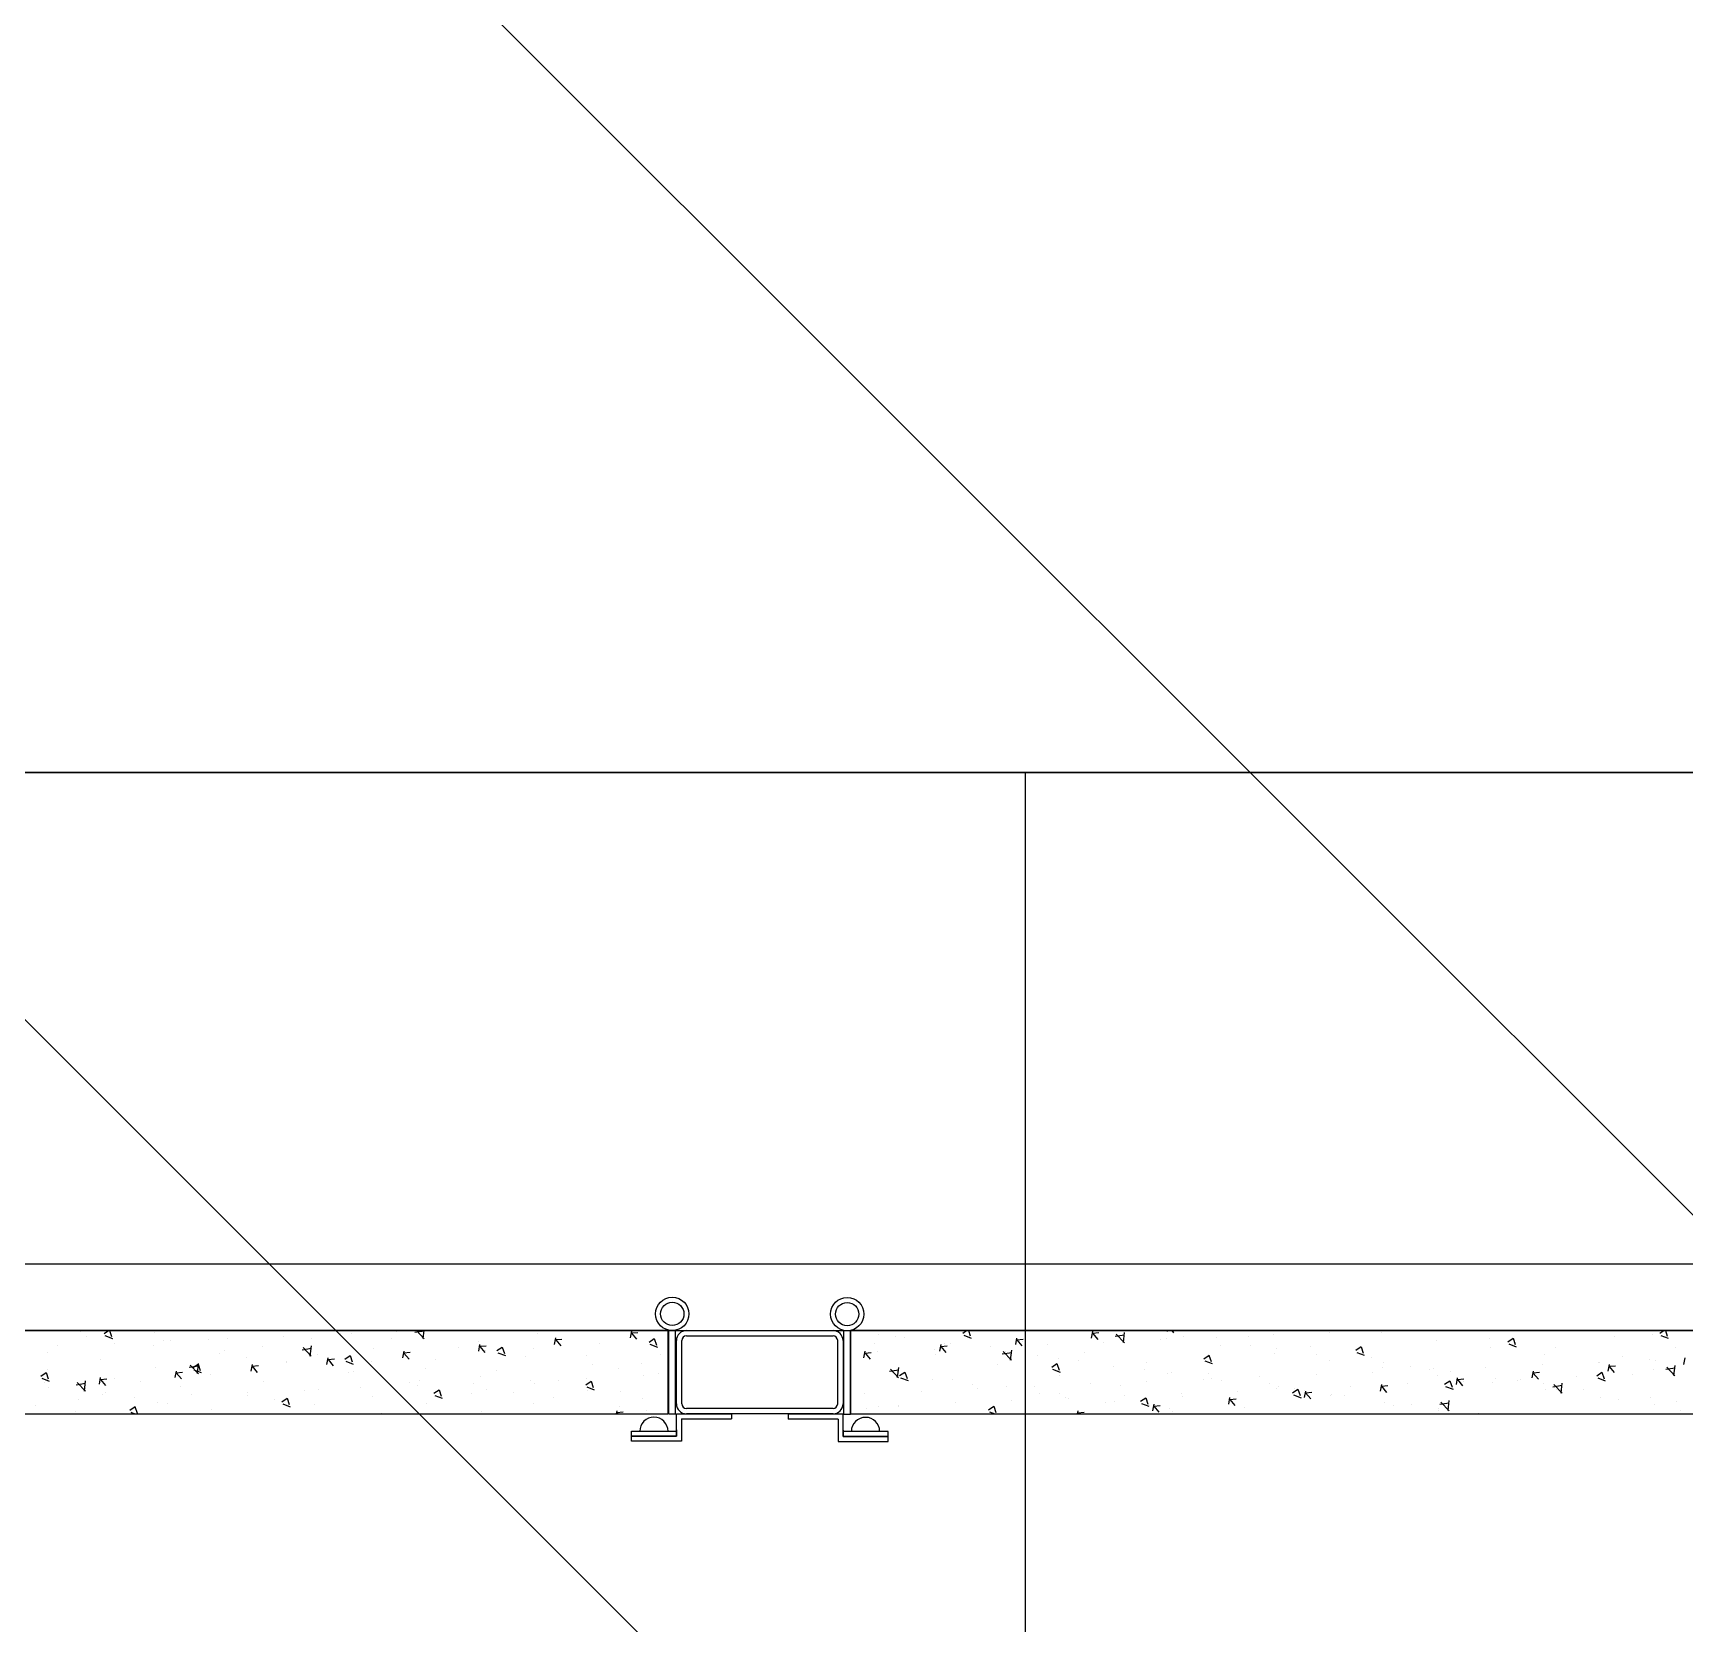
# Model space of a CAD drawing. Extents: x 758840 to 1108724, y -102573 to 143521.
# Drawn here: x 855407 to 856399, y 67716 to 68672 of the extents above; entities that cross this region are included whole.
import ezdxf
from ezdxf.xclip import XClip

# ---------------------------------------------------------------- set-up
doc = ezdxf.new("R2010")
doc.units = 0
doc.header["$LTSCALE"] = 1000
doc.header["$MEASUREMENT"] = 0
for name, color, linetype in [('02电气-设备', 255, 'Continuous'), ('02电气-设备基础', 252, 'Continuous'), ('电缆沟', 2, 'Continuous'), ('钢盖板', 6, 'Continuous')]:
    doc.layers.add(name, color=color, linetype=linetype)

# ---------------------------------------------------------------- blocks, each defined once
blk = doc.blocks.new('BD4-PAL0101-HVPM02')
at = {"layer": '02电气-设备'}
for p, q in [((8381447.41, -4146404.37), (8394807.41, -4146404.37)), ((8387079.91, -4146404.37), (8385836.91, -4146404.37)), ((8386726.96, -4146404.93), (8386726.96, -4146404.93)), ((8386730.81, -4146407.87), (8386730.81, -4146407.87)), ((8386741.33, -4146406.13), (8386743.93, -4146404.37)), ((8386741.91, -4146407.41), (8386746.35, -4146409.11)), ((8386744.6, -4146404.37), (8386745.76, -4146407.85)), ((8386771.69, -4146405.27), (8386771.69, -4146405.27)), ((8386849.17, -4146407.73), (8386849.17, -4146407.73)), ((8386883.06, -4146406.29), (8386883.06, -4146406.29)), ((8386890.1, -4146405.99), (8386890.1, -4146405.99)), ((8386916.96, -4146404.86), (8386916.96, -4146404.86)), ((8386927.97, -4146405.39), (8386933.62, -4146404.52)), ((8386928.84, -4146404.37), (8386933.53, -4146409.26)), ((8386933.26, -4146404.37), (8386932.7, -4146409.16)), ((8386933.26, -4146405.96), (8386933.26, -4146405.96)), ((8387001.43, -4146405.87), (8387001.43, -4146405.87)), ((8387012.34, -4146408.74), (8387011.61, -4146412.72)), ((8387057.89, -4146404.76), (8387057.16, -4146408.74)), ((8387057.54, -4146405.19), (8387057.54, -4146405.19)), ((8387057.97, -4146405.81), (8387061.77, -4146405.48)), ((8387057.98, -4146405.9), (8387061.04, -4146409.54)), ((8387079.91, -4146454.37), (8387079.91, -4146404.37)), ((8387080.41, -4146454.37), (8387080.41, -4146404.17)), ((8387084.41, -4146454.37), (8387084.41, -4146404.17)), ((8387090.91, -4146404.38), (8387178.91, -4146404.38)), ((8387090.91, -4146407.58), (8387178.91, -4146407.58)), ((8387185.41, -4146454.48), (8387185.41, -4146404.28)), ((8387189.41, -4146454.48), (8387189.41, -4146404.28)), ((8388431.91, -4146404.38), (8387189.41, -4146404.38)), ((8387189.41, -4146404.38), (8387189.41, -4146454.38)), ((8387205.99, -4146406.64), (8387205.99, -4146406.64)), ((8387216.67, -4146407.67), (8387216.67, -4146407.67)), ((8387221.88, -4146408.73), (8387221.88, -4146408.73)), ((8387255.86, -4146404.58), (8387255.86, -4146404.58)), ((8387256.81, -4146405.86), (8387259, -4146404.38)), ((8387257.39, -4146407.14), (8387261.83, -4146408.84)), ((8387260.17, -4146404.38), (8387261.24, -4146407.58)), ((8387334.66, -4146404.87), (8387333.92, -4146408.85)), ((8387334.74, -4146405.92), (8387338.53, -4146405.59)), ((8387334.74, -4146406.01), (8387337.8, -4146409.66)), ((8387346.53, -4146404.59), (8387346.53, -4146404.59)), ((8387348.28, -4146407.81), (8387353.93, -4146406.94)), ((8387348.89, -4146406.52), (8387353.84, -4146411.68)), ((8387353.72, -4146405.55), (8387353.01, -4146411.58)), ((8387365.28, -4146404.76), (8387365.28, -4146404.76)), ((8387379.56, -4146404.38), (8387379.47, -4146404.87)), ((8387382.26, -4146404.38), (8387383.35, -4146405.67)), ((8387389.33, -4146407.93), (8387389.33, -4146407.93)), ((8387409.14, -4146408.4), (8387409.14, -4146408.4)), ((8387428.25, -4146407.79), (8387428.25, -4146407.79)), ((8387443.03, -4146406.96), (8387443.03, -4146406.96)), ((8387476.93, -4146405.53), (8387476.93, -4146405.53)), ((8387508.1, -4146405.28), (8387508.1, -4146405.28)), ((8387647.82, -4146408.04), (8387647.82, -4146408.04)), ((8387670.57, -4146406.67), (8387670.57, -4146406.67)), ((8387675.19, -4146406), (8387677.59, -4146404.38)), ((8387675.77, -4146407.28), (8387680.22, -4146408.98)), ((8387678.51, -4146404.38), (8387679.63, -4146407.72)), ((8386707.41, -4146417.58), (8386707.41, -4146417.58)), ((8386713.57, -4146413.46), (8386713.57, -4146413.46)), ((8386746.7, -4146409.96), (8386746.7, -4146409.96)), ((8386747.47, -4146412.02), (8386747.47, -4146412.02)), ((8386770.75, -4146413.13), (8386770.75, -4146413.13)), ((8386776.8, -4146410.26), (8386776.8, -4146410.26)), ((8386781.37, -4146410.59), (8386781.37, -4146410.59)), ((8386804.3, -4146409.74), (8386804.3, -4146409.74)), ((8386810.86, -4146418.41), (8386810.86, -4146418.41)), ((8386813.83, -4146416.61), (8386813.83, -4146416.61)), ((8386815.27, -4146409.16), (8386815.27, -4146409.16)), ((8386836.37, -4146413.8), (8386836.37, -4146413.8)), ((8386860.2, -4146415.9), (8386865.85, -4146415.03)), ((8386860.81, -4146414.61), (8386865.76, -4146419.77)), ((8386865.63, -4146413.64), (8386864.93, -4146419.67)), ((8386866.08, -4146409.03), (8386866.08, -4146409.03)), ((8386869.35, -4146418.56), (8386869.35, -4146418.56)), ((8386903.11, -4146415.38), (8386903.11, -4146415.38)), ((8386914.15, -4146409.16), (8386914.15, -4146409.16)), ((8386921.25, -4146416.71), (8386920.52, -4146420.69)), ((8386921.33, -4146417.76), (8386925.13, -4146417.43)), ((8386921.34, -4146417.85), (8386924.4, -4146421.5)), ((8386954.25, -4146414.44), (8386954.25, -4146414.44)), ((8386966.8, -4146412.73), (8386966.06, -4146416.71)), ((8386966.24, -4146410.72), (8386966.24, -4146410.72)), ((8386966.88, -4146413.78), (8386970.67, -4146413.45)), ((8386966.89, -4146413.87), (8386969.95, -4146417.51)), ((8386970.15, -4146416.53), (8386970.15, -4146416.53)), ((8386977.2, -4146416.44), (8386980.36, -4146414.31)), ((8386977.78, -4146417.72), (8386982.22, -4146419.42)), ((8386980.35, -4146414.32), (8386981.63, -4146418.16)), ((8386998.84, -4146415.19), (8386998.84, -4146415.19)), ((8387012.43, -4146409.79), (8387016.22, -4146409.46)), ((8387012.43, -4146409.88), (8387015.49, -4146413.53)), ((8387038.46, -4146412.23), (8387038.46, -4146412.23)), ((8387068.45, -4146411.35), (8387071.61, -4146409.22)), ((8387069.03, -4146412.63), (8387073.48, -4146414.34)), ((8387071.6, -4146409.23), (8387072.89, -4146413.07)), ((8387075.49, -4146418.59), (8387075.49, -4146418.59)), ((8387084.91, -4146448.38), (8387084.91, -4146410.38)), ((8387088.11, -4146448.38), (8387088.11, -4146410.38)), ((8387181.71, -4146448.38), (8387181.71, -4146410.38)), ((8387184.91, -4146410.38), (8387184.91, -4146448.38)), ((8387198.02, -4146416.83), (8387197.29, -4146420.81)), ((8387198.1, -4146417.88), (8387201.89, -4146417.54)), ((8387198.1, -4146417.96), (8387201.17, -4146421.61)), ((8387203.62, -4146412.17), (8387203.62, -4146412.17)), ((8387205.75, -4146416.99), (8387205.75, -4146416.99)), ((8387239.65, -4146415.56), (8387239.65, -4146415.56)), ((8387240.65, -4146418.52), (8387240.65, -4146418.52)), ((8387243.57, -4146412.84), (8387242.83, -4146416.82)), ((8387243.64, -4146413.89), (8387247.44, -4146413.56)), ((8387243.65, -4146413.98), (8387246.71, -4146417.63)), ((8387245.93, -4146411.9), (8387245.93, -4146411.9)), ((8387249.65, -4146412.43), (8387249.65, -4146412.43)), ((8387273.55, -4146414.13), (8387273.55, -4146414.13)), ((8387280.51, -4146418.32), (8387286.16, -4146417.45)), ((8387281.12, -4146417.03), (8387286.07, -4146422.19)), ((8387282.25, -4146416.9), (8387282.25, -4146416.9)), ((8387285.95, -4146416.06), (8387285.24, -4146422.09)), ((8387286.04, -4146417.18), (8387286.04, -4146417.18)), ((8387289.11, -4146408.86), (8387288.38, -4146412.84)), ((8387289.19, -4146409.91), (8387292.98, -4146409.57)), ((8387289.2, -4146409.99), (8387292.26, -4146413.64)), ((8387292.9, -4146410.94), (8387292.9, -4146410.94)), ((8387307.44, -4146412.69), (8387307.44, -4146412.69)), ((8387329.93, -4146417.29), (8387329.93, -4146417.29)), ((8387341.34, -4146411.26), (8387341.34, -4146411.26)), ((8387375.24, -4146409.83), (8387375.24, -4146409.83)), ((8387379.14, -4146409.06), (8387379.14, -4146409.06)), ((8387411.21, -4146413.13), (8387411.21, -4146413.13)), ((8387429.43, -4146413.21), (8387429.43, -4146413.21)), ((8387444.19, -4146417.89), (8387444.19, -4146417.89)), ((8387445.33, -4146415.3), (8387445.33, -4146415.3)), ((8387465.28, -4146414.14), (8387465.28, -4146414.14)), ((8387469.38, -4146418.47), (8387469.38, -4146418.47)), ((8387492.68, -4146416.17), (8387495.84, -4146414.04)), ((8387493.26, -4146417.45), (8387497.7, -4146419.15)), ((8387495.83, -4146414.05), (8387497.11, -4146417.89)), ((8387541.08, -4146410.05), (8387541.08, -4146410.05)), ((8387572.82, -4146409.24), (8387572.82, -4146409.24)), ((8387573.68, -4146414.52), (8387573.68, -4146414.52)), ((8387583.93, -4146411.08), (8387587.09, -4146408.95)), ((8387584.51, -4146412.36), (8387588.96, -4146414.07)), ((8387587.08, -4146408.97), (8387588.37, -4146412.8)), ((8387588.72, -4146411.33), (8387588.72, -4146411.33)), ((8387605.76, -4146418.58), (8387605.76, -4146418.58)), ((8387612.77, -4146414.5), (8387612.77, -4146414.5)), ((8387684.85, -4146414.39), (8387684.85, -4146414.39)), ((8386707.41, -4146427.64), (8386707.41, -4146427.64)), ((8386739.48, -4146421.64), (8386739.48, -4146421.64)), ((8386772.46, -4146426.4), (8386772.46, -4146426.4)), ((8386792.43, -4146426.41), (8386798.08, -4146425.54)), ((8386793.04, -4146425.12), (8386797.99, -4146430.28)), ((8386794.68, -4146426.61), (8386797.84, -4146424.48)), ((8386795.26, -4146427.89), (8386799.71, -4146429.59)), ((8386797.87, -4146424.15), (8386797.16, -4146430.18)), ((8386797.83, -4146424.49), (8386799.12, -4146428.33)), ((8386826.75, -4146420.5), (8386826.75, -4146420.5)), ((8386830.16, -4146424.68), (8386829.43, -4146428.66)), ((8386830.24, -4146425.73), (8386834.04, -4146425.4)), ((8386830.25, -4146425.82), (8386833.31, -4146429.47)), ((8386850.8, -4146423.67), (8386850.8, -4146423.67)), ((8386850.86, -4146422.97), (8386850.86, -4146422.97)), ((8386875.71, -4146420.7), (8386874.97, -4146424.68)), ((8386875.79, -4146421.75), (8386879.58, -4146421.42)), ((8386875.79, -4146421.83), (8386878.86, -4146425.48)), ((8386885.94, -4146421.52), (8386889.1, -4146419.39)), ((8386886.52, -4146422.8), (8386890.96, -4146424.51)), ((8386889.09, -4146419.41), (8386890.38, -4146423.24)), ((8386901.95, -4146423.03), (8386901.95, -4146423.03)), ((8386934.03, -4146427.1), (8386934.03, -4146427.1)), ((8386940.14, -4146421.74), (8386940.14, -4146421.74)), ((8386977.18, -4146428.1), (8386977.18, -4146428.1)), ((8386994.2, -4146419.7), (8386994.2, -4146419.7)), ((8387030.91, -4146419.26), (8387030.91, -4146419.26)), ((8387034.3, -4146424.98), (8387034.3, -4146424.98)), ((8387050.2, -4146427.07), (8387050.2, -4146427.07)), ((8387063.9, -4146424.02), (8387063.9, -4146424.02)), ((8387212.74, -4146428.83), (8387218.39, -4146427.96)), ((8387213.35, -4146427.54), (8387218.3, -4146432.7)), ((8387218.18, -4146426.57), (8387217.47, -4146432.6)), ((8387277.68, -4146424.88), (8387277.68, -4146424.88)), ((8387301.93, -4146419.27), (8387301.93, -4146419.27)), ((8387310.16, -4146426.34), (8387313.32, -4146424.21)), ((8387310.74, -4146427.62), (8387315.19, -4146429.33)), ((8387313.31, -4146424.22), (8387314.6, -4146428.06)), ((8387314.33, -4146420.97), (8387314.33, -4146420.97)), ((8387325.98, -4146422.44), (8387325.98, -4146422.44)), ((8387347.31, -4146425.73), (8387347.31, -4146425.73)), ((8387366.09, -4146427.72), (8387366.09, -4146427.72)), ((8387366.96, -4146423.65), (8387366.96, -4146423.65)), ((8387401.42, -4146421.26), (8387404.58, -4146419.13)), ((8387402, -4146422.53), (8387406.44, -4146424.24)), ((8387404.57, -4146419.14), (8387405.86, -4146422.97)), ((8387476.8, -4146422.36), (8387476.8, -4146422.36)), ((8387502.31, -4146420.5), (8387502.31, -4146420.5)), ((8387508.87, -4146426.42), (8387508.87, -4146426.42)), ((8387509.48, -4146423.75), (8387509.48, -4146423.75)), ((8387525.38, -4146425.84), (8387525.38, -4146425.84)), ((8387536.85, -4146427.85), (8387536.85, -4146427.85)), ((8387539.34, -4146426.86), (8387539.34, -4146426.86)), ((8387570.75, -4146426.42), (8387570.75, -4146426.42)), ((8387604.65, -4146424.98), (8387604.65, -4146424.98)), ((8387638.54, -4146423.55), (8387638.54, -4146423.55)), ((8387638.74, -4146423.34), (8387638.74, -4146423.34)), ((8387644.67, -4146424.74), (8387643.94, -4146428.72)), ((8387644.75, -4146425.79), (8387648.54, -4146425.46)), ((8387644.76, -4146425.88), (8387647.82, -4146429.53)), ((8387652.87, -4146419.78), (8387652.87, -4146419.78)), ((8387668.77, -4146421.87), (8387668.77, -4146421.87)), ((8387671.34, -4146427.81), (8387671.34, -4146427.81)), ((8387672.44, -4146422.12), (8387672.44, -4146422.12)), ((8387678.71, -4146427.63), (8387684.36, -4146426.75)), ((8387679.32, -4146426.34), (8387684.27, -4146431.49)), ((8387684.15, -4146425.37), (8387683.44, -4146431.4)), ((8387690.22, -4146420.76), (8387689.48, -4146424.74)), ((8386703.42, -4146431.7), (8386706.58, -4146429.57)), ((8386704, -4146432.97), (8386708.45, -4146434.68)), ((8386705.36, -4146435.43), (8386705.36, -4146435.43)), ((8386706.57, -4146429.58), (8386707.86, -4146433.41)), ((8386724.66, -4146436.92), (8386730.31, -4146436.05)), ((8386725.27, -4146435.63), (8386730.22, -4146440.79)), ((8386730.1, -4146434.66), (8386729.39, -4146440.69)), ((8386739.07, -4146432.65), (8386738.33, -4146436.63)), ((8386739.15, -4146433.7), (8386742.94, -4146433.37)), ((8386739.16, -4146433.79), (8386742.22, -4146437.44)), ((8386747.51, -4146432.91), (8386747.51, -4146432.91)), ((8386763.41, -4146435.01), (8386763.41, -4146435.01)), ((8386784.61, -4146428.67), (8386783.88, -4146432.65)), ((8386784.69, -4146429.72), (8386788.49, -4146429.38)), ((8386784.7, -4146429.8), (8386787.76, -4146433.45)), ((8386787.46, -4146438.17), (8386787.46, -4146438.17)), ((8386805.07, -4146430.88), (8386805.07, -4146430.88)), ((8386837.14, -4146434.94), (8386837.14, -4146434.94)), ((8386887.9, -4146429.33), (8386887.9, -4146429.33)), ((8386890.91, -4146428.95), (8386890.91, -4146428.95)), ((8386906.8, -4146431.04), (8386906.8, -4146431.04)), ((8386924.93, -4146435.68), (8386924.93, -4146435.68)), ((8386929.33, -4146437.31), (8386929.33, -4146437.31)), ((8386930.85, -4146434.21), (8386930.85, -4146434.21)), ((8386963.22, -4146435.88), (8386963.22, -4146435.88)), ((8386967.01, -4146431.86), (8386967.01, -4146431.86)), ((8386997.12, -4146434.45), (8386997.12, -4146434.45)), ((8386999.61, -4146436.33), (8386999.61, -4146436.33)), ((8387014.21, -4146434.45), (8387014.21, -4146434.45)), ((8387030.55, -4146436.92), (8387033.71, -4146434.79)), ((8387031.02, -4146433.01), (8387031.02, -4146433.01)), ((8387031.13, -4146438.2), (8387035.58, -4146439.9)), ((8387033.7, -4146434.8), (8387034.99, -4146438.64)), ((8387064.92, -4146431.58), (8387064.92, -4146431.58)), ((8387074.25, -4146430.24), (8387074.25, -4146430.24)), ((8387217.44, -4146428.81), (8387217.44, -4146428.81)), ((8387218.9, -4146431.43), (8387222.06, -4146429.3)), ((8387219.48, -4146432.7), (8387223.93, -4146434.41)), ((8387222.05, -4146429.31), (8387223.34, -4146433.14)), ((8387222.69, -4146431.68), (8387222.69, -4146431.68)), ((8387238.59, -4146433.78), (8387238.59, -4146433.78)), ((8387250.42, -4146433.57), (8387250.42, -4146433.57)), ((8387262.64, -4146436.94), (8387262.64, -4146436.94)), ((8387283.02, -4146438.04), (8387283.02, -4146438.04)), ((8387299.57, -4146437.87), (8387299.57, -4146437.87)), ((8387314.71, -4146431.24), (8387314.71, -4146431.24)), ((8387333.47, -4146436.44), (8387333.47, -4146436.44)), ((8387351.75, -4146437.59), (8387351.75, -4146437.59)), ((8387367.36, -4146435.01), (8387367.36, -4146435.01)), ((8387379.91, -4146430.2), (8387379.91, -4146430.2)), ((8387381.98, -4146429.81), (8387381.98, -4146429.81)), ((8387401.26, -4146433.58), (8387401.26, -4146433.58)), ((8387403.99, -4146430.01), (8387403.99, -4146430.01)), ((8387406.03, -4146432.97), (8387406.03, -4146432.97)), ((8387411.98, -4146434.26), (8387411.98, -4146434.26)), ((8387435.16, -4146432.15), (8387435.16, -4146432.15)), ((8387441.03, -4146436.36), (8387441.03, -4146436.36)), ((8387446.14, -4146438.25), (8387446.14, -4146438.25)), ((8387469.06, -4146430.71), (8387469.06, -4146430.71)), ((8387489.56, -4146437.81), (8387489.56, -4146437.81)), ((8387502.95, -4146429.28), (8387502.95, -4146429.28)), ((8387508.03, -4146436.7), (8387507.3, -4146440.68)), ((8387508.11, -4146437.75), (8387511.9, -4146437.42)), ((8387508.12, -4146437.83), (8387511.18, -4146441.48)), ((8387523.46, -4146436.38), (8387523.46, -4146436.38)), ((8387541.85, -4146431.18), (8387541.85, -4146431.18)), ((8387546.03, -4146436.65), (8387549.19, -4146434.52)), ((8387546.61, -4146437.93), (8387551.06, -4146439.64)), ((8387549.18, -4146434.53), (8387550.47, -4146438.37)), ((8387549.43, -4146429.01), (8387549.43, -4146429.01)), ((8387553.58, -4146432.71), (8387552.84, -4146436.69)), ((8387553.66, -4146433.76), (8387557.45, -4146433.43)), ((8387553.66, -4146433.85), (8387556.72, -4146437.5)), ((8387557.36, -4146434.95), (8387557.36, -4146434.95)), ((8387574.45, -4146435.66), (8387574.45, -4146435.66)), ((8387576.37, -4146433.21), (8387576.37, -4146433.21)), ((8387589.53, -4146434.29), (8387589.53, -4146434.29)), ((8387591.26, -4146433.51), (8387591.26, -4146433.51)), ((8387599.12, -4146428.73), (8387598.39, -4146432.71)), ((8387599.2, -4146429.78), (8387603, -4146429.45)), ((8387599.21, -4146429.87), (8387602.27, -4146433.51)), ((8387605.43, -4146436.38), (8387605.43, -4146436.38)), ((8387610.94, -4146438.14), (8387616.59, -4146437.26)), ((8387611.55, -4146436.85), (8387616.5, -4146442)), ((8387616.38, -4146435.88), (8387615.67, -4146441.91)), ((8387625.16, -4146432.08), (8387625.16, -4146432.08)), ((8387637.29, -4146431.57), (8387640.45, -4146429.44)), ((8387637.87, -4146432.84), (8387642.31, -4146434.55)), ((8387640.44, -4146429.45), (8387641.73, -4146433.28)), ((8387659.05, -4146430.65), (8387659.05, -4146430.65)), ((8386708.18, -4146438.72), (8386708.18, -4146438.72)), ((8386725.94, -4146445.9), (8386725.94, -4146445.9)), ((8386740.26, -4146442.78), (8386740.26, -4146442.78)), ((8386742.39, -4146441.79), (8386742.39, -4146441.79)), ((8386759.84, -4146444.47), (8386759.84, -4146444.47)), ((8386773.24, -4146447.54), (8386773.24, -4146447.54)), ((8386779.42, -4146448.14), (8386779.42, -4146448.14)), ((8386793.74, -4146443.04), (8386793.74, -4146443.04)), ((8386827.56, -4146443.45), (8386827.56, -4146443.45)), ((8386827.63, -4146441.61), (8386827.63, -4146441.61)), ((8386843.46, -4146445.55), (8386843.46, -4146445.55)), ((8386848.04, -4146447.09), (8386851.19, -4146444.96)), ((8386848.61, -4146448.37), (8386853.06, -4146450.08)), ((8386851.19, -4146444.97), (8386852.47, -4146448.81)), ((8386861.53, -4146440.18), (8386861.53, -4146440.18)), ((8386870.12, -4146439.7), (8386870.12, -4146439.7)), ((8386895.43, -4146438.74), (8386895.43, -4146438.74)), ((8386902.73, -4146444.17), (8386902.73, -4146444.17)), ((8386934.8, -4146448.24), (8386934.8, -4146448.24)), ((8386939.29, -4146442.01), (8386942.45, -4146439.88)), ((8386939.87, -4146443.28), (8386944.32, -4146444.99)), ((8386942.44, -4146439.89), (8386943.73, -4146443.72)), ((8386961.96, -4146442.04), (8386961.96, -4146442.04)), ((8386970.95, -4146439.49), (8386970.95, -4146439.49)), ((8386986.85, -4146441.58), (8386986.85, -4146441.58)), ((8386998.99, -4146448.4), (8386998.99, -4146448.4)), ((8387010.9, -4146444.74), (8387010.9, -4146444.74)), ((8387031.69, -4146440.4), (8387031.69, -4146440.4)), ((8387051.24, -4146440.81), (8387051.24, -4146440.81)), ((8387064.67, -4146445.16), (8387064.67, -4146445.16)), ((8387197.87, -4146442.17), (8387197.87, -4146442.17)), ((8387231.77, -4146440.74), (8387231.77, -4146440.74)), ((8387252.28, -4146447.84), (8387252.28, -4146447.84)), ((8387265.67, -4146439.31), (8387265.67, -4146439.31)), ((8387286.18, -4146446.4), (8387286.18, -4146446.4)), ((8387302.74, -4146442.22), (8387302.74, -4146442.22)), ((8387315.1, -4146442.11), (8387315.1, -4146442.11)), ((8387318.64, -4146444.32), (8387318.64, -4146444.32)), ((8387320.08, -4146444.97), (8387320.08, -4146444.97)), ((8387342.69, -4146447.48), (8387342.69, -4146447.48)), ((8387348.08, -4146446.87), (8387348.08, -4146446.87)), ((8387353.97, -4146443.54), (8387353.97, -4146443.54)), ((8387363.52, -4146446.82), (8387366.67, -4146444.69)), ((8387364.09, -4146448.1), (8387368.54, -4146449.81)), ((8387366.67, -4146444.7), (8387367.95, -4146448.54)), ((8387387.87, -4146442.11), (8387387.87, -4146442.11)), ((8387388.78, -4146443.95), (8387388.78, -4146443.95)), ((8387416.94, -4146444.67), (8387416.2, -4146448.65)), ((8387417.02, -4146445.72), (8387420.81, -4146445.38)), ((8387417.02, -4146445.8), (8387420.09, -4146449.45)), ((8387421.77, -4146440.67), (8387421.77, -4146440.67)), ((8387444.97, -4146439.03), (8387444.97, -4146439.03)), ((8387454.77, -4146441.74), (8387457.93, -4146439.61)), ((8387455.35, -4146443.01), (8387459.8, -4146444.72)), ((8387455.67, -4146439.24), (8387455.67, -4146439.24)), ((8387457.92, -4146439.62), (8387459.21, -4146443.45)), ((8387462.49, -4146440.68), (8387461.75, -4146444.66)), ((8387462.03, -4146440.35), (8387462.03, -4146440.35)), ((8387462.56, -4146441.73), (8387466.36, -4146441.4)), ((8387462.57, -4146441.82), (8387465.63, -4146445.47)), ((8387477.57, -4146443.5), (8387477.57, -4146443.5)), ((8387478.06, -4146442.72), (8387478.06, -4146442.72)), ((8387486.08, -4146443.51), (8387486.08, -4146443.51)), ((8387509.64, -4146447.56), (8387509.64, -4146447.56)), ((8387543.17, -4146448.65), (8387548.82, -4146447.77)), ((8387543.78, -4146447.36), (8387548.73, -4146452.51)), ((8387548.61, -4146446.39), (8387547.9, -4146452.42)), ((8387606.53, -4146439.72), (8387606.53, -4146439.72)), ((8387613.41, -4146439.57), (8387613.41, -4146439.57)), ((8387629.48, -4146439.55), (8387629.48, -4146439.55)), ((8387639.51, -4146444.48), (8387639.51, -4146444.48)), ((8387650.44, -4146445.92), (8387650.44, -4146445.92)), ((8387669.58, -4146444.83), (8387669.58, -4146444.83)), ((8387685.48, -4146446.92), (8387685.48, -4146446.92)), ((8385836.91, -4146454.37), (8387079.91, -4146454.37)), ((8386700.06, -4146449.51), (8386700.06, -4146449.51)), ((8386724.11, -4146452.68), (8386724.11, -4146452.68)), ((8386756.78, -4146452.18), (8386759.94, -4146450.05)), ((8386757.36, -4146453.45), (8386759.75, -4146454.37)), ((8386759.93, -4146450.06), (8386761.22, -4146453.89)), ((8386805.84, -4146452.01), (8386805.84, -4146452.01)), ((8386867.51, -4146448.71), (8386867.51, -4146448.71)), ((8386907.61, -4146453.99), (8386907.61, -4146453.99)), ((8386967.78, -4146453), (8386967.78, -4146453)), ((8387049.08, -4146452.52), (8387048.74, -4146454.37)), ((8387049.16, -4146453.57), (8387052.96, -4146453.24)), ((8387049.17, -4146453.66), (8387049.77, -4146454.37)), ((8387051, -4146450.02), (8387051, -4146450.02)), ((8387066.9, -4146452.12), (8387066.9, -4146452.12)), ((8387080.41, -4146454.37), (8387084.41, -4146454.37)), ((8387084.91, -4146467.87), (8387084.91, -4146454.38)), ((8387084.91, -4146454.38), (8387117.91, -4146454.38)), ((8387087.91, -4146457.38), (8387087.91, -4146470.87)), ((8387087.91, -4146457.38), (8387117.91, -4146457.38)), ((8387178.91, -4146451.18), (8387090.91, -4146451.18)), ((8387178.91, -4146454.38), (8387090.91, -4146454.38)), ((8387117.91, -4146454.38), (8387117.91, -4146457.38)), ((8387184.91, -4146454.49), (8387151.91, -4146454.49)), ((8387151.91, -4146454.49), (8387151.91, -4146457.49)), ((8387181.91, -4146457.49), (8387151.91, -4146457.49)), ((8387181.91, -4146457.49), (8387181.91, -4146470.98)), ((8387184.91, -4146467.98), (8387184.91, -4146454.49)), ((8387185.41, -4146454.48), (8387189.41, -4146454.48)), ((8387189.41, -4146454.38), (8388431.91, -4146454.38)), ((8387199.29, -4146451.45), (8387199.29, -4146451.45)), ((8387206.24, -4146450.05), (8387206.24, -4146450.05)), ((8387218.21, -4146449.95), (8387218.21, -4146449.95)), ((8387218.38, -4146449.27), (8387218.38, -4146449.27)), ((8387272.26, -4146451.91), (8387275.42, -4146449.78)), ((8387272.84, -4146453.19), (8387275.95, -4146454.38)), ((8387275.41, -4146449.79), (8387276.7, -4146453.63)), ((8387325.85, -4146452.64), (8387325.53, -4146454.38)), ((8387325.92, -4146453.69), (8387329.72, -4146453.35)), ((8387325.93, -4146453.77), (8387326.44, -4146454.38)), ((8387371.39, -4146448.65), (8387370.66, -4146452.63)), ((8387371.47, -4146449.7), (8387375.27, -4146449.37)), ((8387371.48, -4146449.79), (8387374.54, -4146453.44)), ((8387380.68, -4146451.34), (8387380.68, -4146451.34)), ((8387382.79, -4146452.76), (8387382.79, -4146452.76)), ((8387425.81, -4146450.31), (8387425.81, -4146450.31)), ((8387515.09, -4146449.08), (8387515.09, -4146449.08)), ((8387526.18, -4146448.79), (8387526.18, -4146448.79)), ((8387542.08, -4146450.89), (8387542.08, -4146450.89)), ((8387542.62, -4146452.32), (8387542.62, -4146452.32)), ((8387566.13, -4146454.05), (8387566.13, -4146454.05)), ((8387672.11, -4146448.95), (8387672.11, -4146448.95)), ((8387687.47, -4146452.28), (8387687.47, -4146452.28)), ((8387057.91, -4146467.87), (8387057.91, -4146464.87)), ((8387057.91, -4146464.87), (8387084.91, -4146464.87)), ((8387057.91, -4146467.87), (8387084.91, -4146467.87)), ((8387057.91, -4146470.87), (8387057.91, -4146467.87)), ((8387084.91, -4146467.87), (8387057.91, -4146467.87)), ((8387084.91, -4146464.06), (8387084.91, -4146467.87)), ((8387087.91, -4146467.87), (8387087.91, -4146470.87)), ((8387181.91, -4146467.98), (8387181.91, -4146470.98)), ((8387184.91, -4146464.16), (8387184.91, -4146467.98)), ((8387211.91, -4146464.98), (8387184.91, -4146464.98)), ((8387211.91, -4146467.98), (8387184.91, -4146467.98)), ((8387184.91, -4146467.98), (8387211.91, -4146467.98)), ((8387211.91, -4146467.98), (8387211.91, -4146464.98)), ((8387211.91, -4146470.98), (8387211.91, -4146467.98)), ((8387087.91, -4146470.87), (8387057.91, -4146470.87)), ((8387087.91, -4146470.87), (8387084.91, -4146470.87)), ((8387181.91, -4146470.98), (8387211.91, -4146470.98)), ((8387181.91, -4146470.98), (8387184.91, -4146470.98))]:
    blk.add_line(p, q, dxfattribs=at)
for centre, radius in [((8387082.41, -4146394.37), 10), ((8387082.41, -4146394.37), 7), ((8387187.41, -4146394.48), 10), ((8387187.41, -4146394.48), 7)]:
    blk.add_circle(centre, radius, dxfattribs=at)
for centre, radius, start, end in [((8387090.91, -4146410.38), 6, 90, 180), ((8387090.91, -4146410.38), 2.8, 90, 180), ((8387178.91, -4146410.38), 6, 0, 90), ((8387178.91, -4146410.38), 2.8, 0, 90), ((8387090.91, -4146448.38), 6, 180, 270), ((8387090.91, -4146448.38), 2.8, 180, 270), ((8387178.91, -4146448.38), 6, 270, 0), ((8387178.91, -4146448.38), 2.8, 270, 0), ((8387071.41, -4146464.87), 8.49, 0, 180), ((8387198.41, -4146464.98), 8.49, 0, 180)]:
    blk.add_arc(centre, radius, start, end, dxfattribs=at)
blk = doc.blocks.new('A$C675A25EF')
at = {"layer": '钢盖板'}
h = blk.add_hatch(dxfattribs=at)
h.set_pattern_fill('ANSI31', color=8, scale=5000, style=0)
h.set_pattern_definition([(45, (-316780.8, -189325), (-441.94174, 441.94174), [])])
h.paths.add_polyline_path([(56721.33, -23142.03), (62139.33, -23142.03), (62139.33, -23542.03), (56721.33, -23542.03)], flags=16)
h.paths.add_polyline_path([(62839.33, -23142.03), (171003.33, -23142.03), (171003.33, -23542.03), (62839.33, -23542.03)], flags=16)
h.paths.add_polyline_path([(171703.33, -23142.03), (177121.33, -23142.03), (177121.33, -23542.03), (171703.33, -23542.03)], flags=16)
h.paths.add_polyline_path([(177121.33, -47841.91), (177821.33, -47841.91), (177821.33, -24642.03), (178221.33, -24242.03), (211693.33, -24242.03), (211693.33, -25341.93), (211993.33, -25341.93), (211993.33, -24242.03), (216517.33, -24242.03), (216517.33, -25341.93), (216817.33, -25341.93), (216817.33, -24242.03), (216811.33, -24242.03), (216811.33, -23542.03), (177821.33, -23542.03), (177821.33, -23142.03), (216817.33, -23142.03), (216817.33, -21342.14), (216517.33, -21342.14), (216517.33, -22442.03), (211993.33, -22442.03), (211993.33, -21342.14), (211693.33, -21342.14), (211693.33, -22442.03), (192141.83, -22442.03), (192141.83, -21542.03), (194493.83, -21542.03), (194493.83, -20942.03), (184491.83, -20942.03), (184491.83, -21542.03), (185341.83, -21542.03), (185341.83, -22442.03), (169651.33, -22442.03), (169651.33, -21542.03), (171703.33, -21542.03), (171703.33, -20939.26), (161803.33, -20939.26), (161803.33, -21542.03), (162851.33, -21542.03), (162851.33, -22442.03), (143449.33, -22442.03), (143449.33, -21342.14), (143149.33, -21342.14), (143149.33, -22442.03), (138625.33, -22442.03), (138625.33, -21342.14), (138325.33, -21342.14), (138325.33, -22442.03), (95517.33, -22442.03), (95517.33, -21342.14), (95217.33, -21342.14), (95217.33, -22442.03), (90693.33, -22442.03), (90693.33, -21342.14), (90393.33, -21342.14), (90393.33, -22442.03), (70991.33, -22442.03), (70991.33, -21542.03), (72039.33, -21542.03), (72039.33, -20942.03), (62141.33, -20942.03), (62141.33, -21542.03), (64191.33, -21542.03), (64191.33, -22442.03), (48500.83, -22442.03), (48500.83, -21542.03), (49350.83, -21542.03), (49350.83, -20942.03), (39350.83, -20942.03), (39350.83, -21542.03), (41700.83, -21542.03), (41700.83, -22442.03), (22149.33, -22442.03), (22149.33, -21342.14), (21849.33, -21342.14), (21849.33, -22442.03), (17325.33, -22442.03), (17325.33, -21342.14), (17025.33, -21342.14), (17025.33, -22442.03), (17031.33, -22442.03), (17031.33, -23142.03), (56021.33, -23142.03), (56021.33, -23542.03), (17025.33, -23542.03), (17025.33, -25341.93), (17325.33, -25341.93), (17325.33, -24242.03), (21849.33, -24242.03), (21849.33, -25341.93), (22149.33, -25341.93), (22149.33, -24242.03), (55620.63, -24241.33), (56021.33, -24642.03), (56021.17, -47872.06), (56721.19, -47875.76), (56720.62, -24642.74), (57121.33, -24242.03), (64191.33, -24242.03), (64191.33, -25142.03), (62141.33, -25142.03), (62141.33, -25742.03), (72041.33, -25742.03), (72041.33, -25142.03), (70991.33, -25142.03), (70991.33, -24242.03), (90393.33, -24242.03), (90393.33, -25341.93), (90693.33, -25341.93), (90693.33, -24242.03), (95217.33, -24242.03), (95217.33, -25341.93), (95517.33, -25341.93), (95517.33, -24242.03), (138325.33, -24242.03), (138325.33, -25341.93), (138625.33, -25341.93), (138625.33, -24242.03), (143149.33, -24242.03), (143149.33, -25341.93), (143449.33, -25341.93), (143449.33, -24242.03), (162851.33, -24242.03), (162851.33, -25142.03), (161803.33, -25142.03), (161803.33, -25742.03), (171703.33, -25742.03), (171703.33, -25142.03), (169651.33, -25142.03), (169651.33, -24242.03), (176720.62, -24241.33), (177121.33, -24642.03)])
h.paths.add_polyline_path([(111433.33, -23142.03), (122409.33, -23142.03), (122409.33, -22442.03), (111433.33, -22442.03)], flags=16)
h.paths.add_polyline_path([(111433.33, -24242.03), (122409.33, -24242.03), (122409.33, -23542.03), (111433.33, -23542.03)], flags=16)
at = {"layer": '钢盖板', "color": 8}
blk.add_lwpolyline([(17031.33, -23142.03), (17031.33, -21342.14), (17331.33, -21342.14), (17331.33, -22442.03), (21851.33, -22442.03), (21851.33, -21342.14), (22151.33, -21342.14), (22151.33, -22442.03), (41700.83, -22442.03), (41700.83, -21542.03), (39350.83, -21542.03), (39350.83, -20942.03), (49350.83, -20942.03), (49350.83, -21542.03), (48500.83, -21542.03), (48500.83, -22442.03), (90391.33, -22442.03)], dxfattribs=at)
blk = doc.blocks.new('dlg')
at = {"layer": '电缆沟'}
for p, q in [((684656.17, 162714.87), (616411.17, 162714.87)), ((660456.17, 161814.87), (660456.17, 162714.87))]:
    blk.add_line(p, q, dxfattribs=at)

msp = doc.modelspace()

# ---------------------------------------------------------------- linework, layer by layer
at = {"layer": '02电气-设备基础'}
msp.add_lwpolyline([(865704.28, 67632.53), (847360.28, 67632.53), (847360.28, 67932.53), (865704.28, 67932.53)], close=True, dxfattribs=at)
at = {"layer": '钢盖板', "color": 8}
msp.add_lwpolyline([(806843.02, 68927.64), (806843.02, 67127.75), (807143.02, 67127.75), (807143.02, 68227.64), (811663.02, 68227.64), (811663.02, 67127.75), (811963.02, 67127.75), (811963.02, 68227.64), (880203.02, 68227.64), (880203.02, 67127.75), (880503.02, 67127.75), (880503.02, 68227.64), (885023.02, 68227.64), (885023.02, 67127.75), (885323.02, 67127.75), (885323.02, 68227.64), (901245.02, 68227.64), (901245.02, 68927.64), (852653.02, 68927.64), (852653.02, 69327.64), (901245.02, 69327.64)], dxfattribs=at)

# ---------------------------------------------------------------- block references
at = {"layer": '02电气-设备'}
msp.add_blockref('BD4-PAL0101-HVPM02', (-7531291.39, 4214296.89, 0), dxfattribs=at)
at = {"layer": '电缆沟', "color": 250}
ref = msp.add_blockref('dlg', (195546.85, -94487.22), dxfattribs=at)
XClip(ref).set_block_clipping_path([(593286.1732931416, 142691.8646106179), (716986.1733082433, 211143.5433225089)])
at = {"layer": '钢盖板', "color": 8}
ref = msp.add_blockref('A$C675A25EF', (789811.69, 45785.61), dxfattribs=dict(at, xscale=-1, rotation=180))
XClip(ref).set_block_clipping_path([(-928.670863559, -70942.9526504109), (122721.3291515426, 2298.0898296545)])

doc.saveas('drawing.dxf')
